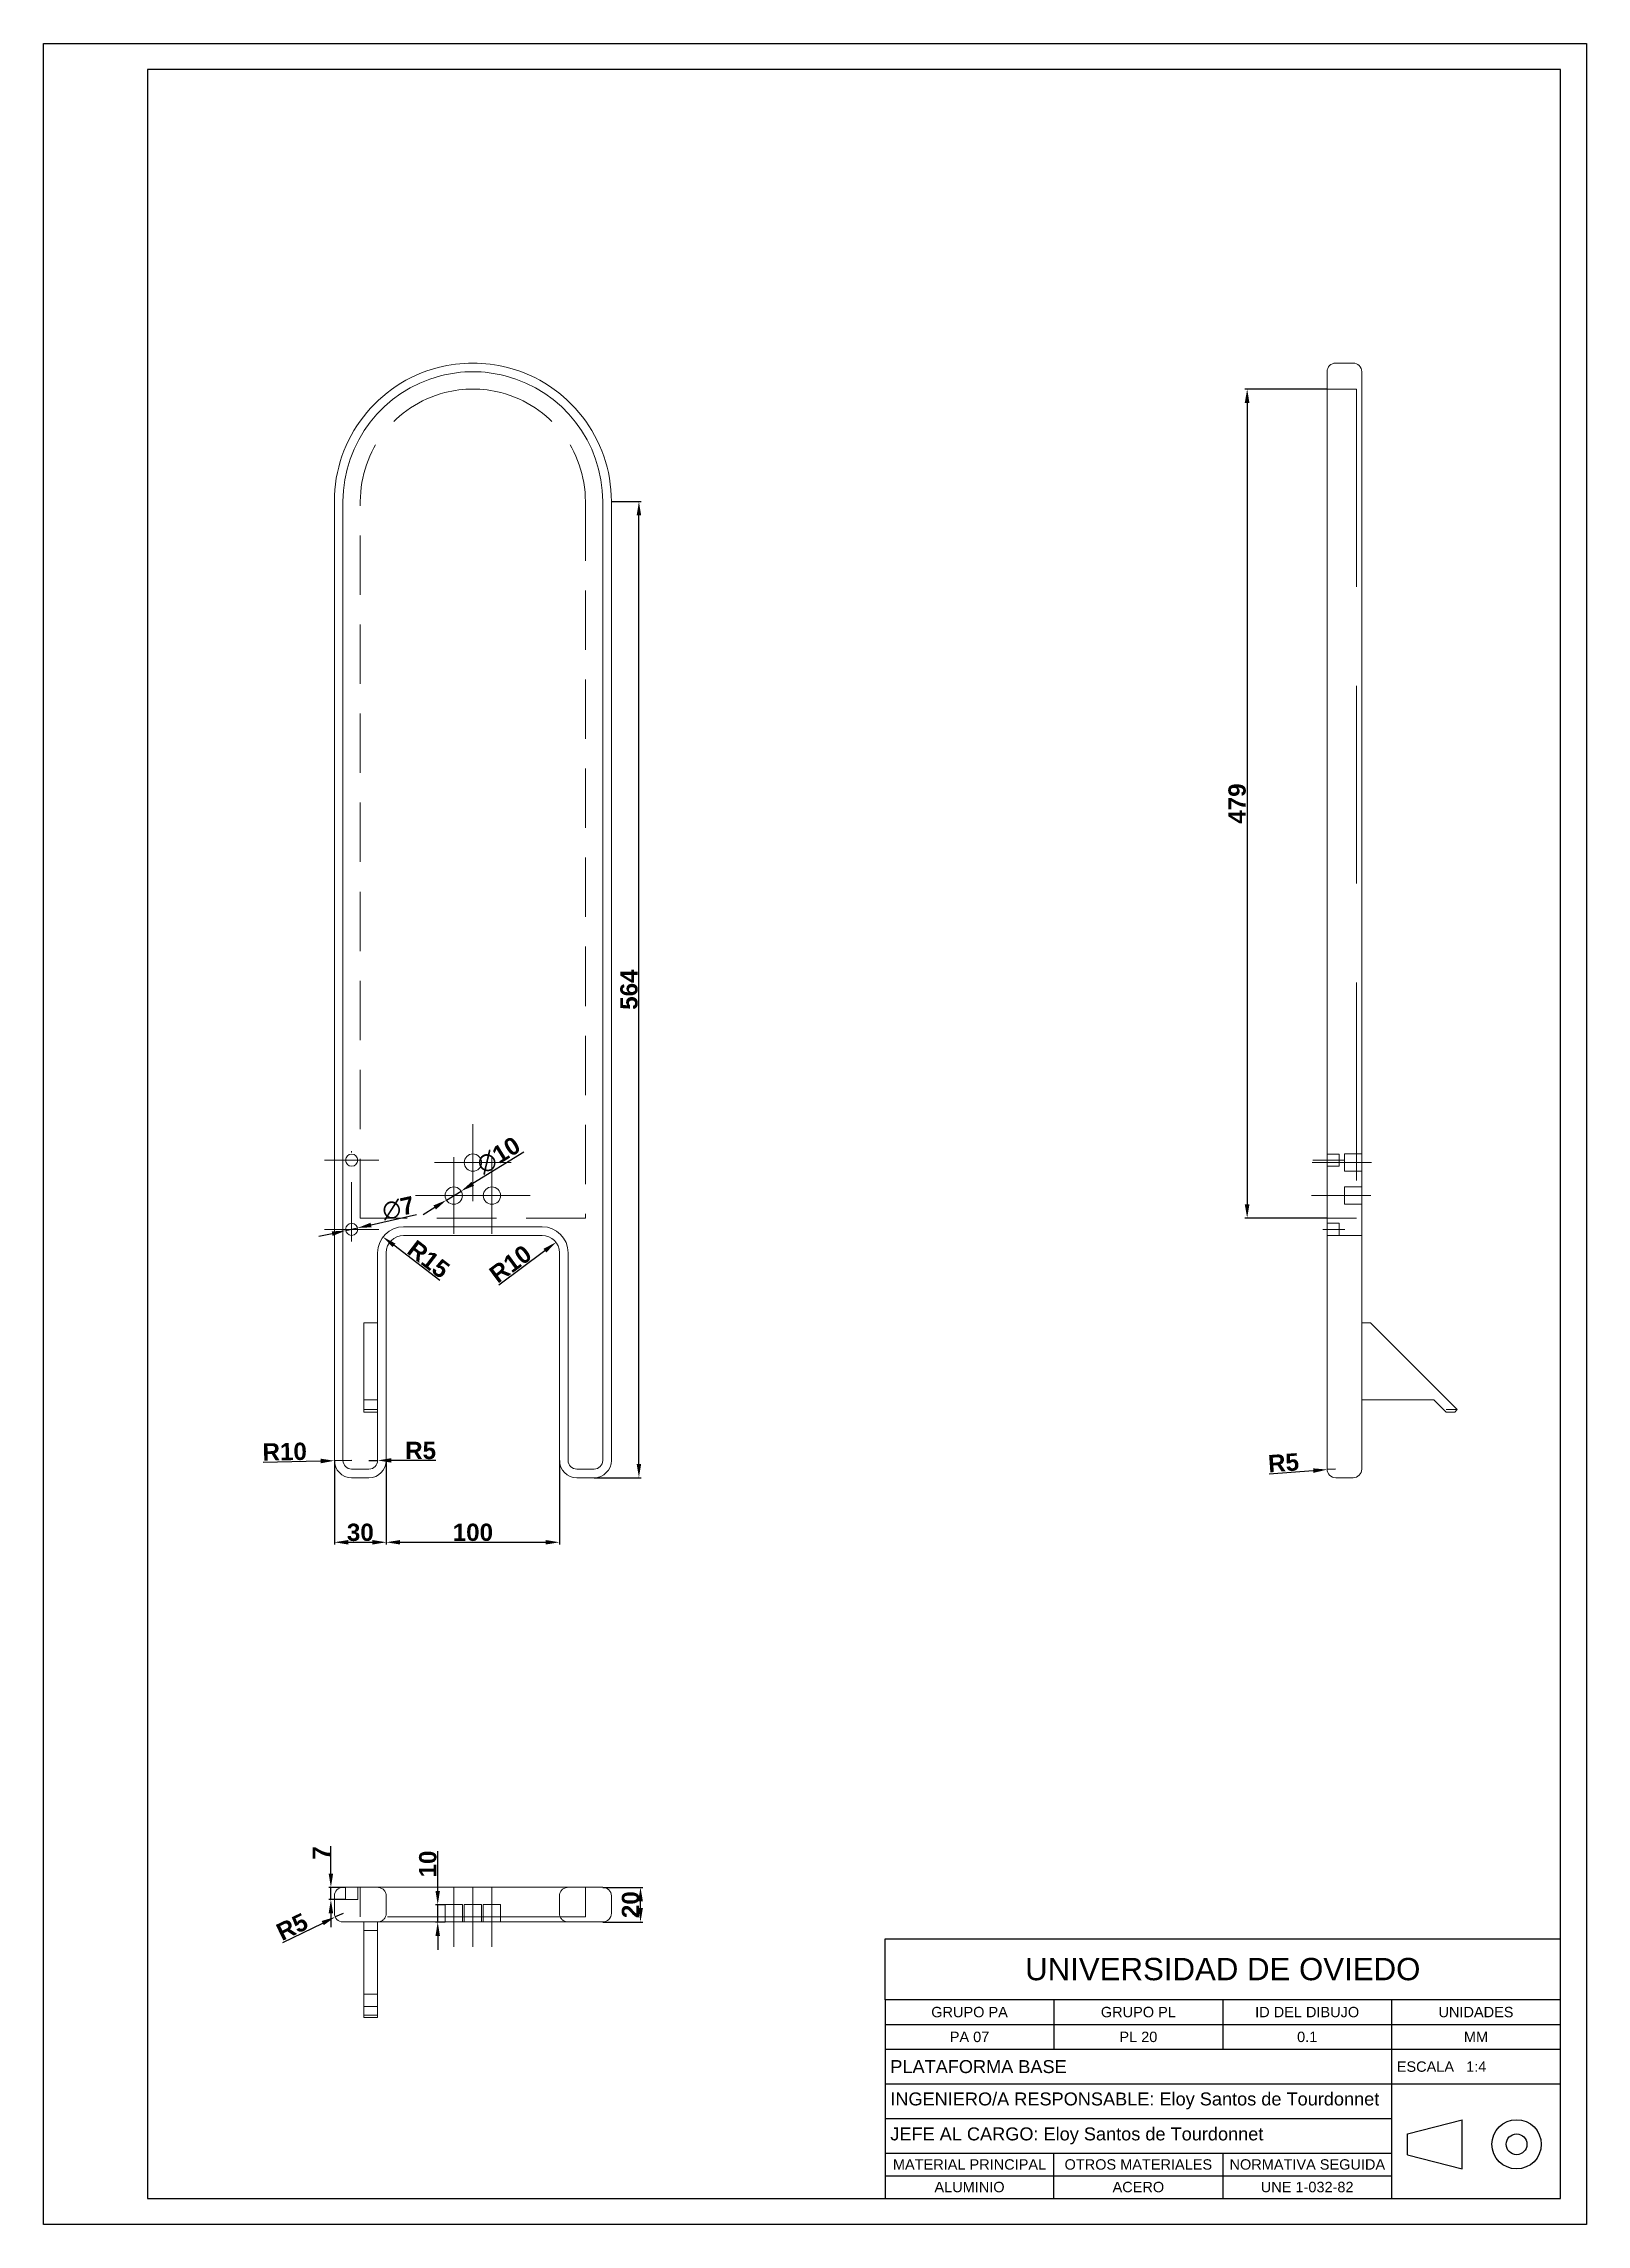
# Paper-space layout 'Plano 1' of a CAD drawing. Header units: millimetres. Extents: x 0 to 297, y 0 to 420.
# The model-space entities are those that its viewports show. They can reach past a viewport. Long polylines and large blocks are cut down to what shows.
import ezdxf

# ---------------------------------------------------------------- set-up
doc = ezdxf.new("R2010")
doc.units = ezdxf.units.MM
doc.linetypes.add('TRAZO_Y_PUNTO', pattern=[25.4, 12.7, -6.35, 0, -6.35])
doc.linetypes.add('TRAZOS', pattern=[19.05, 12.7, -6.35])
for name, color, linetype, lineweight in [('01_Contornos', 7, 'Continuous', 20), ('02_Ocultas', 4, 'TRAZOS', 20), ('03_Ejes', 1, 'TRAZO_Y_PUNTO', 18), ('04_Cotas', 3, 'Continuous', 18)]:
    doc.layers.add(name, color=color, linetype=linetype, lineweight=lineweight)
doc.styles.add('EstiloCota', font='arialbd.ttf', dxfattribs={"height": 10})
doc.styles.get("Standard").update_dxf_attribs({"font": 'arial.ttf'})
doc.dimstyles.new('CotasUNE', dxfattribs={"dimtxt": 10, "dimasz": 8, "dimexe": 1.25, "dimexo": 0, "dimtad": 1, "dimtxsty": 'EstiloCota', "dimcen": 2.5, "dimclrd": 256, "dimclrt": 256, "dimadec": 0, "dimazin": 0, "dimtfac": 1, "dimtmove": 0, "dimatfit": 3, "dimfxl": 1, "dimarcsym": 0})

# ---------------------------------------------------------------- blocks, each defined once
blk = doc.blocks.new('UNE A3V')
for p, q in [((0, 420), (297, 420)), ((0, 0), (0, 420)), ((297, 420), (297, 0)), ((20, 415), (20, 5)), ((292, 415), (20, 415)), ((292, 5), (292, 415)), ((162, 55), (292, 55)), ((162, 43.27), (162, 55)), ((292, 43.27), (162, 43.27)), ((162, 43.27), (162, 5)), ((194.5, 43.27), (194.5, 33.7)), ((227, 43.27), (227, 33.7)), ((259.5, 43.27), (259.5, 33.7)), ((162, 38.49), (292, 38.49)), ((292, 33.7), (162, 33.7)), ((259.5, 33.7), (259.5, 25)), ((162, 27.04), (259.5, 27.04)), ((259.5, 27.04), (292, 27.04)), ((259.5, 25), (259.5, 5)), ((162, 20.37), (259.5, 20.37)), ((262.55, 17.42), (273.06, 20.16)), ((262.55, 13.41), (262.55, 17.42)), ((273.06, 10.67), (273.06, 20.16)), ((162, 13.7), (259.5, 13.7)), ((194.5, 5), (194.5, 13.7)), ((227, 13.7), (227, 5)), ((262.55, 13.41), (273.06, 10.67)), ((162, 9.35), (259.5, 9.35)), ((20, 5), (292, 5)), ((297, 0), (0, 0))]:
    blk.add_line(p, q)
for radius in [4.74, 2]:
    blk.add_circle((283.57, 15.42), radius)
for s, insert, char_height, width, attachment_point in [('GRUPO PA', (178.25, 40.88), 2, 32.5, 5), ('GRUPO PL', (210.75, 40.88), 2, 32.5, 5), ('ID DEL DIBUJO', (243.25, 40.88), 2, 32.5, 5), ('UNIDADES', (275.75, 40.88), 2, 32.5, 5), ('PA 07', (178.25, 36.1), 2, 32.5, 5), ('PL 20', (210.75, 36.1), 2, 32.5, 5), ('0.1', (243.25, 36.1), 2, 32.5, 5), ('MM', (275.75, 36.1), 2, 32.5, 5), ('PLATAFORMA BASE', (163, 30.37), 2.5, 97.1143, 4), ('INGENIERO/A RESPONSABLE: Eloy Santos de Tourdonnet', (163, 23.78), 2.5, 97.2779, 4), ('JEFE AL CARGO: Eloy Santos de Tourdonnet', (163, 17.05), 2.5, 97.2059, 4), ('MATERIAL PRINCIPAL', (178.25, 11.53), 2, 32.5, 5), ('OTROS MATERIALES', (210.75, 11.53), 2, 32.5, 5), ('NORMATIVA SEGUIDA', (243.28, 11.53), 2, 32.44, 5), ('ALUMINIO', (178.25, 7.18), 2, 32.5, 5), ('ACERO', (210.75, 7.18), 2, 32.5, 5), ('UNE 1-032-82', (243.25, 7.18), 2, 32.5, 5)]:
    blk.add_mtext(s, dxfattribs=dict(insert=insert, char_height=char_height, width=width, attachment_point=attachment_point))
at = {"layer": '01_Contornos'}
for s, insert, char_height, width, attachment_point in [('UNIVERSIDAD DE OVIEDO', (227, 49.14), 4.3, 130, 5), ('ESCALA   1:4', (260.5, 30.37), 2, 32.5, 4)]:
    blk.add_mtext(s, dxfattribs=dict(at, insert=insert, char_height=char_height, width=width, attachment_point=attachment_point))
blk = doc.blocks.new('*U3')
at = {"layer": '03_Ejes', "ltscale": 0.3}
blk.add_line((-11.1, 0), (11.1, 0), dxfattribs=at)
blk = doc.blocks.new('*U4')
at = {"layer": '02_Ocultas', "color": 0, "linetype": 'ByBlock', "lineweight": -2, "transparency": 16777216}
for p, rotation in [((608.1, 1529.3), 89.99999999999997), ((597, 1518.2), 180), ((608.1, 1507.1), 270)]:
    blk.add_blockref('*U3', p, dxfattribs=dict(at, rotation=rotation))
blk.add_blockref('*U3', (619.2, 1518.2), dxfattribs=at)
blk = doc.blocks.new('*U5')
at = {"layer": '03_Ejes', "ltscale": 0.3}
blk.add_line((-11.1, 0), (11.1, 0), dxfattribs=at)
blk = doc.blocks.new('*U6')
at = {"layer": '02_Ocultas', "color": 0, "linetype": 'ByBlock', "lineweight": -2, "transparency": 16777216}
for p, rotation in [((608.1, 1529.3), 89.99999999999997), ((597, 1518.2), 180), ((608.1, 1507.1), 270)]:
    blk.add_blockref('*U5', p, dxfattribs=dict(at, rotation=rotation))
blk.add_blockref('*U5', (619.2, 1518.2), dxfattribs=at)
blk = doc.blocks.new('*U7')
at = {"layer": '03_Ejes', "ltscale": 0.3}
blk.add_line((-11.1, 0), (11.1, 0), dxfattribs=at)
blk = doc.blocks.new('*U8')
at = {"layer": '02_Ocultas', "color": 0, "linetype": 'ByBlock', "lineweight": -2, "transparency": 16777216}
for p, rotation in [((608.1, 1529.3), 89.99999999999997), ((597, 1518.2), 180), ((608.1, 1507.1), 270)]:
    blk.add_blockref('*U7', p, dxfattribs=dict(at, rotation=rotation))
blk.add_blockref('*U7', (619.2, 1518.2), dxfattribs=at)
blk = doc.blocks.new('*D11')
at = {"layer": '04_Cotas', "color": 0, "lineweight": -2, "transparency": 16777216}
for p, q in [((363.8, 1138.8), (381, 1138.8)), ((353.8, 574.8), (381, 574.8))]:
    blk.add_line(p, q, dxfattribs=at)
at = {"layer": '04_Cotas', "lineweight": -2, "transparency": 16777216}
blk.add_line((379.7, 582.8), (379.7, 1130.8), dxfattribs=at)
at = {"layer": '04_Cotas', "transparency": 16777216}
for points in [[(378.4, 1130.8), (381, 1130.8), (379.7, 1138.8)], [(378.4, 582.8), (381, 582.8), (379.7, 574.8)]]:
    blk.add_solid(points, dxfattribs=at)
at = {"layer": 'Defpoints', "color": 0}
for p in [(363.8, 1138.8), (379.7, 1138.8), (353.8, 574.8)]:
    blk.add_point(p, dxfattribs=at)
at = {"layer": '04_Cotas', "transparency": 16777216, "insert": (374, 856.8), "char_height": 10, "attachment_point": 5, "rotation": 90, "style": 'EstiloCota'}
blk.add_mtext('564', dxfattribs=at)
blk = doc.blocks.new('*D12')
at = {"layer": '04_Cotas', "color": 0, "lineweight": -2, "transparency": 16777216}
for p, q in [((203.8, 584.8), (203.8, 536.3)), ((233.8, 584.8), (233.8, 536.3))]:
    blk.add_line(p, q, dxfattribs=at)
at = {"layer": '04_Cotas', "lineweight": -2, "transparency": 16777216}
blk.add_line((211.8, 537.5), (225.8, 537.5), dxfattribs=at)
at = {"layer": '04_Cotas', "transparency": 16777216}
for points in [[(211.8, 538.8), (211.8, 536.2), (203.8, 537.5)], [(225.8, 538.8), (225.8, 536.2), (233.8, 537.5)]]:
    blk.add_solid(points, dxfattribs=at)
at = {"layer": 'Defpoints', "color": 0}
for p in [(203.8, 584.8), (233.8, 584.8), (233.8, 537.5)]:
    blk.add_point(p, dxfattribs=at)
at = {"layer": '04_Cotas', "transparency": 16777216, "insert": (218.8, 543.2), "char_height": 10, "attachment_point": 5, "style": 'EstiloCota'}
blk.add_mtext('30', dxfattribs=at)
blk = doc.blocks.new('*D13')
at = {"layer": '04_Cotas', "color": 0, "lineweight": -2, "transparency": 16777216}
for p, q in [((233.8, 584.8), (233.8, 536.3)), ((333.8, 584.8), (333.8, 536.3))]:
    blk.add_line(p, q, dxfattribs=at)
at = {"layer": '04_Cotas', "lineweight": -2, "transparency": 16777216}
blk.add_line((241.8, 537.5), (325.8, 537.5), dxfattribs=at)
at = {"layer": '04_Cotas', "transparency": 16777216}
for points in [[(241.8, 538.8), (241.8, 536.2), (233.8, 537.5)], [(325.8, 538.8), (325.8, 536.2), (333.8, 537.5)]]:
    blk.add_solid(points, dxfattribs=at)
at = {"layer": 'Defpoints', "color": 0}
for p in [(233.8, 584.8), (333.8, 584.8), (333.8, 537.5)]:
    blk.add_point(p, dxfattribs=at)
at = {"layer": '04_Cotas', "transparency": 16777216, "insert": (283.8, 543.2), "char_height": 10, "attachment_point": 5, "style": 'EstiloCota'}
blk.add_mtext('100', dxfattribs=at)
blk = doc.blocks.new('*D15')
at = {"layer": '04_Cotas', "color": 0, "lineweight": -2, "transparency": 16777216}
for p, q in [((777.1, 1203.8), (729.7, 1203.8)), ((777.1, 724.8), (729.7, 724.8))]:
    blk.add_line(p, q, dxfattribs=at)
at = {"layer": '04_Cotas', "lineweight": -2, "transparency": 16777216}
blk.add_line((731, 1195.8), (731, 732.8), dxfattribs=at)
at = {"layer": '04_Cotas', "transparency": 16777216}
for points in [[(729.6, 1195.8), (732.3, 1195.8), (731, 1203.8)], [(729.6, 732.8), (732.3, 732.8), (731, 724.8)]]:
    blk.add_solid(points, dxfattribs=at)
at = {"layer": 'Defpoints', "color": 0}
for p in [(777.1, 1203.8), (731, 724.8), (777.1, 724.8)]:
    blk.add_point(p, dxfattribs=at)
at = {"layer": '04_Cotas', "transparency": 16777216, "insert": (725.2, 964.3), "char_height": 10, "attachment_point": 5, "rotation": 90, "style": 'EstiloCota'}
blk.add_mtext('479', dxfattribs=at)
blk = doc.blocks.new('*D17')
at = {"layer": '04_Cotas', "lineweight": -2, "transparency": 16777216}
for p, q in [((313.2, 762.9), (283.8, 744.7)), ((261.8, 730.9), (255, 726.7)), ((268.5, 735.2), (277, 740.4))]:
    blk.add_line(p, q, dxfattribs=at)
at = {"layer": '04_Cotas', "transparency": 16777216}
for points in [[(283.1, 745.8), (284.5, 743.5), (277, 740.4)], [(261, 732.1), (262.5, 729.8), (268.5, 735.2)]]:
    blk.add_solid(points, dxfattribs=at)
at = {"layer": 'Defpoints', "color": 0}
for p in [(268.5, 735.2), (277, 740.4)]:
    blk.add_point(p, dxfattribs=at)
at = {"layer": '04_Cotas', "transparency": 16777216, "insert": (298.6, 761.1), "char_height": 10, "attachment_point": 5, "rotation": 31.8786, "style": 'EstiloCota'}
blk.add_mtext('∅10', dxfattribs=at)
blk = doc.blocks.new('*D24')
at = {"layer": '04_Cotas', "lineweight": -2, "transparency": 16777216}
for p, q in [((782.1, 579.8), (777.2, 579.5)), ((743.6, 577.1), (769.2, 578.9))]:
    blk.add_line(p, q, dxfattribs=at)
at = {"layer": '04_Cotas', "transparency": 16777216}
blk.add_solid([(769.1, 580.2), (769.3, 577.6), (777.2, 579.5)], dxfattribs=at)
at = {"layer": 'Defpoints', "color": 0}
for p in [(782.1, 579.8), (777.2, 579.5)]:
    blk.add_point(p, dxfattribs=at)
at = {"layer": '04_Cotas', "transparency": 16777216, "insert": (752, 583.4), "char_height": 10, "attachment_point": 5, "rotation": 4.0646, "style": 'EstiloCota'}
blk.add_mtext('R5', dxfattribs=at)
blk = doc.blocks.new('*D26')
at = {"layer": '04_Cotas', "color": 0, "lineweight": -2, "transparency": 16777216}
for p, q in [((358.8, 338.1), (381.9, 338.1)), ((358.8, 318.1), (381.9, 318.1))]:
    blk.add_line(p, q, dxfattribs=at)
at = {"layer": '04_Cotas', "lineweight": -2, "transparency": 16777216}
blk.add_line((380.6, 326.1), (380.6, 330.1), dxfattribs=at)
at = {"layer": '04_Cotas', "transparency": 16777216}
for points in [[(379.3, 330.1), (382, 330.1), (380.6, 338.1)], [(379.3, 326.1), (382, 326.1), (380.6, 318.1)]]:
    blk.add_solid(points, dxfattribs=at)
at = {"layer": 'Defpoints', "color": 0}
for p in [(358.8, 338.1), (380.6, 338.1), (358.8, 318.1)]:
    blk.add_point(p, dxfattribs=at)
at = {"layer": '04_Cotas', "transparency": 16777216, "insert": (374.9, 328.1), "char_height": 10, "attachment_point": 5, "rotation": 90, "style": 'EstiloCota'}
blk.add_mtext('20', dxfattribs=at)
blk = doc.blocks.new('*D27')
at = {"layer": '04_Cotas', "lineweight": -2, "transparency": 16777216}
for p, q in [((210.4, 717.6), (217.2, 719.1)), ((251.2, 726.6), (225, 720.8)), ((202.6, 715.8), (194.8, 714.1))]:
    blk.add_line(p, q, dxfattribs=at)
at = {"layer": '04_Cotas', "transparency": 16777216}
for points in [[(224.7, 722.1), (225.3, 719.5), (217.2, 719.1)], [(202.3, 717.1), (202.8, 714.5), (210.4, 717.6)]]:
    blk.add_solid(points, dxfattribs=at)
at = {"layer": 'Defpoints', "color": 0}
for p in [(217.2, 719.1), (210.4, 717.6)]:
    blk.add_point(p, dxfattribs=at)
at = {"layer": '04_Cotas', "transparency": 16777216, "insert": (240.7, 730.5), "char_height": 10, "attachment_point": 5, "rotation": 12.4409, "style": 'EstiloCota'}
blk.add_mtext('∅7', dxfattribs=at)
blk = doc.blocks.new('*D28')
at = {"layer": '04_Cotas', "lineweight": -2, "transparency": 16777216}
for p, q in [((174, 306.3), (197.1, 317.5)), ((208.8, 323.1), (204.3, 321))]:
    blk.add_line(p, q, dxfattribs=at)
at = {"layer": '04_Cotas', "transparency": 16777216}
blk.add_solid([(196.5, 318.7), (197.7, 316.3), (204.3, 321)], dxfattribs=at)
at = {"layer": 'Defpoints', "color": 0}
for p in [(204.3, 321), (208.8, 323.1)]:
    blk.add_point(p, dxfattribs=at)
at = {"layer": '04_Cotas', "transparency": 16777216, "insert": (179.4, 315.3), "char_height": 10, "attachment_point": 5, "rotation": 25.7764, "style": 'EstiloCota'}
blk.add_mtext('R5', dxfattribs=at)
blk = doc.blocks.new('*D30')
at = {"layer": '04_Cotas', "lineweight": -2, "transparency": 16777216}
for p, q in [((201.8, 346.1), (201.8, 361.9)), ((201.8, 331.1), (201.8, 338.1)), ((201.8, 323.1), (201.8, 315.1))]:
    blk.add_line(p, q, dxfattribs=at)
at = {"layer": '04_Cotas', "color": 0, "lineweight": -2, "transparency": 16777216}
for p, q in [((210.3, 338.1), (200.6, 338.1)), ((210.3, 331.1), (200.6, 331.1))]:
    blk.add_line(p, q, dxfattribs=at)
at = {"layer": '04_Cotas', "transparency": 16777216}
for points in [[(200.5, 346.1), (203.1, 346.1), (201.8, 338.1)], [(200.5, 323.1), (203.1, 323.1), (201.8, 331.1)]]:
    blk.add_solid(points, dxfattribs=at)
at = {"layer": 'Defpoints', "color": 0}
for p in [(201.8, 338.1), (210.3, 338.1), (210.3, 331.1)]:
    blk.add_point(p, dxfattribs=at)
at = {"layer": '04_Cotas', "transparency": 16777216, "insert": (196.2, 358), "char_height": 10, "attachment_point": 5, "rotation": 90, "style": 'EstiloCota'}
blk.add_mtext('7', dxfattribs=at)
blk = doc.blocks.new('*D9')
at = {"layer": '04_Cotas', "lineweight": -2, "transparency": 16777216}
for p, q in [((263.5, 336.1), (263.5, 359.1)), ((263.5, 318.1), (263.5, 328.1)), ((263.5, 310.1), (263.5, 302.1))]:
    blk.add_line(p, q, dxfattribs=at)
at = {"layer": '04_Cotas', "color": 0, "lineweight": -2, "transparency": 16777216}
for p, q in [((267.8, 328.1), (262.3, 328.1)), ((267.8, 318.1), (262.3, 318.1))]:
    blk.add_line(p, q, dxfattribs=at)
at = {"layer": '04_Cotas', "transparency": 16777216}
for points in [[(262.2, 336.1), (264.8, 336.1), (263.5, 328.1)], [(262.2, 310.1), (264.8, 310.1), (263.5, 318.1)]]:
    blk.add_solid(points, dxfattribs=at)
at = {"layer": 'Defpoints', "color": 0}
for p in [(263.5, 328.1), (267.8, 328.1), (267.8, 318.1)]:
    blk.add_point(p, dxfattribs=at)
at = {"layer": '04_Cotas', "transparency": 16777216, "insert": (257.8, 351.6), "char_height": 10, "attachment_point": 5, "rotation": 90, "style": 'EstiloCota'}
blk.add_mtext('10', dxfattribs=at)
blk = doc.blocks.new('*D68')
at = {"layer": '04_Cotas', "lineweight": -2, "transparency": 16777216}
for p, q in [((162.6, 583.8), (195.8, 584.5)), ((213.8, 584.8), (203.8, 584.6))]:
    blk.add_line(p, q, dxfattribs=at)
at = {"layer": '04_Cotas', "transparency": 16777216}
blk.add_solid([(195.8, 585.8), (195.8, 583.1), (203.8, 584.6)], dxfattribs=at)
at = {"layer": 'Defpoints', "color": 0}
for p in [(203.8, 584.6), (213.8, 584.8)]:
    blk.add_point(p, dxfattribs=at)
at = {"layer": '04_Cotas', "transparency": 16777216, "insert": (175.1, 589.8), "char_height": 10, "attachment_point": 5, "rotation": 1.0791, "style": 'EstiloCota'}
blk.add_mtext('R10', dxfattribs=at)
blk = doc.blocks.new('*D69')
at = {"layer": '04_Cotas', "lineweight": -2, "transparency": 16777216}
blk.add_line((264.8, 688.7), (238.2, 709.1), dxfattribs=at)
at = {"layer": '04_Cotas', "transparency": 16777216}
blk.add_solid([(239.1, 710.1), (237.4, 708), (231.9, 713.9)], dxfattribs=at)
at = {"layer": 'Defpoints', "color": 0}
for p in [(231.9, 713.9), (243.8, 704.8)]:
    blk.add_point(p, dxfattribs=at)
at = {"layer": '04_Cotas', "transparency": 16777216, "insert": (258.2, 701), "char_height": 10, "attachment_point": 5, "rotation": 322.4973, "style": 'EstiloCota'}
blk.add_mtext('R15', dxfattribs=at)
blk = doc.blocks.new('*D70')
at = {"layer": '04_Cotas', "lineweight": -2, "transparency": 16777216}
blk.add_line((298.8, 686.2), (325.4, 706), dxfattribs=at)
at = {"layer": '04_Cotas', "transparency": 16777216}
blk.add_solid([(324.6, 707.1), (326.2, 704.9), (331.8, 710.8)], dxfattribs=at)
at = {"layer": 'Defpoints', "color": 0}
for p in [(331.8, 710.8), (323.8, 704.8)]:
    blk.add_point(p, dxfattribs=at)
at = {"layer": '04_Cotas', "transparency": 16777216, "insert": (305.5, 698.3), "char_height": 10, "attachment_point": 5, "rotation": 36.595, "style": 'EstiloCota'}
blk.add_mtext('R10', dxfattribs=at)
blk = doc.blocks.new('*D71')
at = {"layer": '04_Cotas', "lineweight": -2, "transparency": 16777216}
for p, q in [((223.8, 584.8), (228.8, 584.8)), ((262.5, 584.8), (236.8, 584.8))]:
    blk.add_line(p, q, dxfattribs=at)
at = {"layer": '04_Cotas', "transparency": 16777216}
blk.add_solid([(236.8, 586.1), (236.8, 583.5), (228.8, 584.8)], dxfattribs=at)
at = {"layer": 'Defpoints', "color": 0}
for p in [(223.8, 584.8), (228.8, 584.8)]:
    blk.add_point(p, dxfattribs=at)
at = {"layer": '04_Cotas', "transparency": 16777216, "insert": (253.6, 590.5), "char_height": 10, "attachment_point": 5, "style": 'EstiloCota'}
blk.add_mtext('R5', dxfattribs=at)

msp = doc.modelspace()

# ---------------------------------------------------------------- linework, layer by layer
at = {"layer": '01_Contornos'}
for p, q in [((777.138, 714.809), (777.138, 1213.809)), ((782.138, 1218.809), (792.138, 1218.809)), ((797.138, 579.809), (797.138, 1213.809)), ((203.792, 1138.809), (203.792, 714.809)), ((208.792, 1138.809), (208.792, 714.809)), ((358.792, 714.809), (358.792, 1138.809)), ((363.792, 714.809), (363.792, 1138.809)), ((243.792, 719.809), (323.792, 719.809)), ((203.792, 714.809), (203.792, 584.809)), ((208.792, 714.809), (208.792, 584.809)), ((243.792, 714.809), (323.792, 714.809)), ((358.792, 714.809), (358.792, 584.809)), ((363.792, 714.809), (363.792, 584.809)), ((777.138, 714.809), (777.138, 579.809)), ((228.792, 584.809), (228.792, 704.809)), ((233.792, 584.809), (233.792, 704.809)), ((333.792, 584.809), (333.792, 704.809)), ((338.792, 584.809), (338.792, 704.809)), ((220.792, 664.357), (220.792, 612.738)), ((228.792, 664.357), (220.792, 664.357)), ((797.138, 664.357), (802.138, 664.357)), ((802.138, 664.357), (852.342, 614.152)), ((838.857, 619.809), (797.138, 619.809)), ((845.928, 612.738), (838.857, 619.809)), ((228.792, 614.152), (220.792, 614.152)), ((228.792, 612.738), (220.792, 612.738)), ((852.342, 614.152), (845.928, 614.152)), ((850.928, 612.738), (845.928, 612.738)), ((852.342, 614.152), (850.928, 612.738)), ((213.792, 579.809), (223.792, 579.809)), ((353.792, 579.809), (343.792, 579.809)), ((213.792, 574.809), (223.792, 574.809)), ((353.792, 574.809), (343.792, 574.809)), ((782.138, 574.809), (792.138, 574.809)), ((203.792, 323.137), (203.792, 333.137)), ((208.792, 338.137), (228.792, 338.137)), ((228.792, 338.137), (338.792, 338.137)), ((358.792, 338.137), (338.792, 338.137)), ((363.792, 323.137), (363.792, 333.137)), ((208.792, 318.137), (228.792, 318.137)), ((220.792, 318.137), (220.792, 262.937)), ((228.792, 318.137), (338.792, 318.137)), ((228.792, 262.937), (228.792, 318.137)), ((358.792, 318.137), (338.792, 318.137)), ((228.792, 313.137), (220.792, 313.137)), ((228.792, 262.937), (220.792, 262.937))]:
    msp.add_line(p, q, dxfattribs=at)
for centre, radius in [((213.792, 758.31), 3.5), ((283.792, 756.862), 5), ((272.792, 737.809), 5), ((294.792, 737.809), 5), ((213.792, 718.31), 3.5)]:
    msp.add_circle(centre, radius, dxfattribs=at)
for centre, radius, start, end in [((283.792, 1138.809), 80, 104.477512, 180), ((283.792, 1138.809), 75, 104.477512, 180), ((283.792, 1138.809), 80, 75.522488, 104.477512), ((283.792, 1138.809), 75, 75.522488, 104.477512), ((283.792, 1138.809), 75, 0, 75.522488), ((283.792, 1138.809), 80, 0, 75.522488), ((782.138, 1213.809), 5, 90, 180), ((792.138, 1213.809), 5, 0, 90), ((243.792, 704.809), 15, 90, 180), ((323.792, 704.809), 15, 0, 90), ((243.792, 704.809), 10, 90, 180), ((323.792, 704.809), 10, 0, 90), ((213.792, 584.809), 10, 180, 270), ((213.792, 584.809), 5, 180, 270), ((223.792, 584.809), 10, 270, 0), ((223.792, 584.809), 5, 270, 0), ((343.792, 584.809), 10, 180, 270), ((343.792, 584.809), 5, 180, 270), ((353.792, 584.809), 10, 270, 0), ((353.792, 584.809), 5, 270, 0), ((782.138, 579.809), 5, 180, 270), ((792.138, 579.809), 5, 270, 0), ((208.792, 333.137), 5, 90, 180), ((358.792, 333.137), 5, 0, 90), ((208.792, 323.137), 5, 180, 270), ((358.792, 323.137), 5, 270, 0)]:
    msp.add_arc(centre, radius, start, end, dxfattribs=at)
at = {"layer": '02_Ocultas'}
for p, q in [((777.138, 1203.809), (794.138, 1203.809)), ((794.138, 1203.809), (794.138, 724.809)), ((777.138, 724.809), (794.138, 724.809)), ((228.792, 619.809), (220.792, 619.809)), ((218.792, 338.137), (218.792, 321.137)), ((348.792, 338.137), (348.792, 321.137)), ((348.792, 321.137), (218.792, 321.137)), ((228.792, 276.427), (220.792, 276.427)), ((228.792, 269.347), (220.792, 269.347)), ((228.792, 264.347), (220.792, 264.347))]:
    msp.add_line(p, q, dxfattribs=at)
at = {"layer": '02_Ocultas', "ltscale": 0.3}
for p, q in [((218.792, 724.809), (218.792, 1138.809)), ((348.792, 1138.809), (348.792, 724.809)), ((777.138, 761.81), (784.138, 761.81)), ((784.138, 761.81), (784.138, 754.809)), ((792.138, 761.862), (787.138, 761.862)), ((787.138, 761.862), (787.138, 751.862)), ((797.138, 761.862), (792.138, 761.862)), ((784.138, 754.809), (777.138, 754.81)), ((787.138, 751.862), (797.138, 751.862)), ((797.138, 742.809), (787.138, 742.809)), ((787.138, 742.809), (787.138, 732.809)), ((787.138, 732.809), (797.138, 732.809)), ((348.792, 724.809), (218.792, 724.809)), ((777.138, 721.81), (784.138, 721.81)), ((784.138, 721.81), (784.138, 714.809)), ((784.138, 714.809), (777.138, 714.81)), ((777.138, 714.809), (797.138, 714.809)), ((210.292, 338.137), (210.292, 331.137)), ((210.292, 331.137), (217.292, 331.137)), ((217.292, 331.137), (217.292, 338.137)), ((233.792, 333.137), (233.792, 323.137)), ((267.792, 318.137), (267.792, 328.137)), ((267.792, 328.137), (277.792, 328.137)), ((277.792, 328.137), (277.792, 318.137)), ((278.792, 318.137), (278.792, 328.137)), ((278.792, 328.137), (288.792, 328.137)), ((288.792, 328.137), (288.792, 318.137)), ((289.792, 318.137), (289.792, 328.137)), ((289.792, 328.137), (299.792, 328.137)), ((299.792, 328.137), (299.792, 318.137)), ((333.792, 333.137), (333.792, 323.137))]:
    msp.add_line(p, q, dxfattribs=at)
for centre, radius, start, end in [((283.792, 1138.809), 65, 104.477512, 180), ((283.792, 1138.809), 65, 75.522488, 104.477512), ((283.792, 1138.809), 65, 0, 75.522488), ((228.792, 333.137), 5, 0, 90), ((338.792, 333.137), 5, 90, 180), ((228.792, 323.137), 5, 270, 0), ((338.792, 323.137), 5, 180, 270)]:
    msp.add_arc(centre, radius, start, end, dxfattribs=at)
at = {"layer": '03_Ejes', "ltscale": 0.3}
for p, q in [((198.098, 758.31), (229.486, 758.31)), ((213.792, 711.189), (213.792, 765.314)), ((768.499, 756.862), (816.467, 756.862)), ((786.857, 758.31), (768.996, 758.31)), ((768.101, 737.809), (819.055, 737.809)), ((198.098, 718.31), (229.486, 718.31)), ((787.472, 718.31), (774.78, 718.31)), ((272.792, 338.137), (272.792, 289.795)), ((283.792, 338.137), (283.792, 289.795)), ((294.792, 338.137), (294.792, 289.795))]:
    msp.add_line(p, q, dxfattribs=at)

# ---------------------------------------------------------------- block references
at = {"layer": '02_Ocultas'}
for name, p in [('*U8', (-324.325, -761.33)), ('*U6', (-335.325, -780.382)), ('*U4', (-313.325, -780.382))]:
    msp.add_blockref(name, p, dxfattribs=at)

# ---------------------------------------------------------------- dimensions: what is measured, and where the dimension line sits
at = {"layer": '04_Cotas'}
dim = msp.add_linear_dim(base=(730.953, 724.809), p1=(777.138, 1203.809), p2=(777.138, 724.809), angle=90, dimstyle='CotasUNE', dxfattribs=at)
dim.commit()
dim.dimension.update_dxf_attribs({"geometry": '*D15', "text_midpoint": (730.953, 964.309), "dimtype": 160})
for base, p1, p2, picture, middle in [((379.71, 1138.809), (353.792, 574.809), (363.792, 1138.809), '*D11', (373.98, 856.809)), ((380.64, 338.137), (358.792, 318.137), (358.792, 338.137), '*D26', (374.909, 328.137))]:
    dim = msp.add_linear_dim(base=base, p1=p1, p2=p2, angle=90, dimstyle='CotasUNE', dxfattribs=at)
    dim.commit()
    dim.dimension.update_dxf_attribs({"geometry": picture, "text_midpoint": middle})
for p1, p2, picture, middle in [((268.546, 735.169), (277.038, 740.45), '*D17', (298.647, 761.124)), ((210.374, 717.556), (217.21, 719.064), '*D27', (240.707, 730.539))]:
    dim = msp.add_diameter_dim_2p(p1=p1, p2=p2, dimstyle='CotasUNE', dxfattribs=at)
    dim.commit()
    dim.dimension.update_dxf_attribs({"geometry": picture, "text_midpoint": middle})
for center, mpoint, picture, middle in [((243.792, 704.809), (231.892, 713.941), '*D69', (254.673, 696.459)), ((323.792, 704.809), (331.821, 710.771), '*D70', (308.873, 693.731))]:
    dim = msp.add_radius_dim(center=center, mpoint=mpoint, dimstyle='CotasUNE', dxfattribs=at)
    dim.commit()
    dim.dimension.update_dxf_attribs({"geometry": picture, "text_midpoint": middle, "dimtype": 164})
for center, mpoint, picture, middle in [((213.792, 584.809), (203.794, 584.621), '*D68', (175.108, 589.812)), ((223.792, 584.809), (228.792, 584.809), '*D71', (253.623, 590.52)), ((782.138, 579.809), (777.15, 579.455), '*D24', (751.977, 583.391)), ((208.792, 323.137), (204.29, 320.962), '*D28', (179.446, 315.306))]:
    dim = msp.add_radius_dim(center=center, mpoint=mpoint, dimstyle='CotasUNE', dxfattribs=at)
    dim.commit()
    dim.dimension.update_dxf_attribs({"geometry": picture, "text_midpoint": middle})
for base, p1, p2, picture, middle in [((233.792, 537.51), (203.792, 584.809), (233.792, 584.809), '*D12', (218.792, 543.241)), ((333.792, 537.51), (233.792, 584.809), (333.792, 584.809), '*D13', (283.792, 543.241))]:
    dim = msp.add_linear_dim(base=base, p1=p1, p2=p2, dimstyle='CotasUNE', dxfattribs=at)
    dim.commit()
    dim.dimension.update_dxf_attribs({"geometry": picture, "text_midpoint": middle})
for p1, p2, distance, picture, middle in [((210.292, 331.137), (210.292, 338.137), 8.481, '*D30', (196.186, 358.039)), ((267.792, 318.137), (267.792, 328.137), 4.288, '*D9', (257.774, 351.634))]:
    dim = msp.add_aligned_dim(p1=p1, p2=p2, distance=distance, dimstyle='CotasUNE', dxfattribs=at)
    dim.commit()
    dim.dimension.update_dxf_attribs({"geometry": picture, "text_midpoint": middle})

psp = doc.layouts.new('Plano 1')

# ---------------------------------------------------------------- block references
psp.add_blockref('UNE A3V', (0, 0))

# ---------------------------------------------------------------- viewports
at = {"layer": '04_Cotas'}
psp.add_viewport(center=(156, 210), size=(272, 410), view_center_point=(503.894, 773.392), view_height=1230, dxfattribs=at)

doc.saveas('drawing.dxf')
